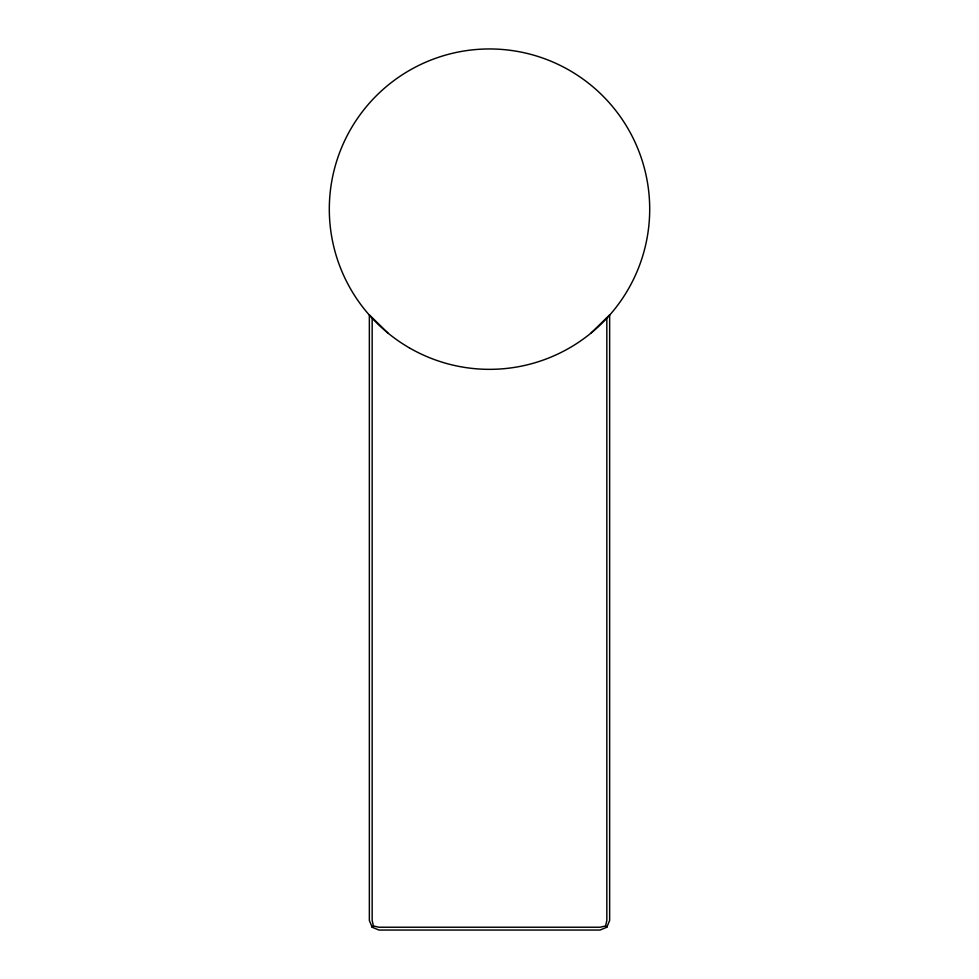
<?xml version="1.0" encoding="UTF-8"?>
<svg xmlns="http://www.w3.org/2000/svg" width="979" height="979" viewBox="0 0 979 979"><rect width="100%" height="100%" fill="white"/><g stroke="black" fill="none" stroke-linecap="round" stroke-linejoin="round"><path stroke-width="1.47" d="M387.868 332.982L369.352 314.846L369.352 920.444L372.167 927.235L378.959 930.05L600.041 930.05L606.833 927.235L605.585 925.987L606.833 920.444L606.833 317.955M606.833 927.235L609.648 920.444L609.648 314.846L591.132 332.982M372.167 927.235L373.415 925.987L378.959 927.235L600.041 927.235L605.585 925.987M373.415 925.987L372.167 920.444L372.167 317.955M409.406 347.888A160.201 160.201 0 0 0 649.701 209.151A160.201 160.201 0 0 0 409.406 70.415A160.201 160.201 0 0 0 409.406 347.888"/></g></svg>
